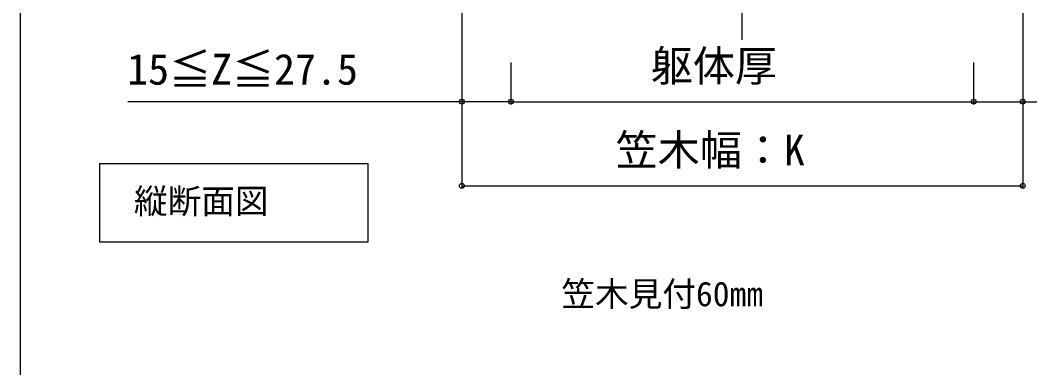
# Model space of a CAD drawing. Units: millimetres, scale not verified. Extents: x -875 to 875, y -1300 to 1294.
# Drawn here: x -875 to -515, y -725.7 to -601.7 of the extents above; entities that cross this region are included whole.
import ezdxf
from ezdxf.enums import TextEntityAlignment as Align

# ---------------------------------------------------------------- set-up
doc = ezdxf.new("R2010")
doc.units = ezdxf.units.MM
doc.header["$LTSCALE"] = 8
for name, color, linetype in [('0-1_USER1', 3, 'Continuous'), ('0-7_YKK_D', 6, 'Continuous'), ('0-8_YKK_ZWAK', 7, 'Continuous'), ('0-9_YSS_K', 3, 'Continuous')]:
    doc.layers.add(name, color=color, linetype=linetype)
doc.styles.add('ＭＳ ゴシック', font='')
doc.styles.get('ＭＳ ゴシック').set_extended_font_data('MS Gothic')

msp = doc.modelspace()

# ---------------------------------------------------------------- linework, layer by layer
at = {"layer": '0-1_USER1'}
msp.add_lwpolyline([(-846.602, -680.831), (-846.602, -652.831), (-751.022, -652.831), (-751.022, -680.831)], close=True, dxfattribs=at)
at = {"layer": '0-7_YKK_D'}
for p, q in [((-717.505, -526.756), (-717.505, -631.756)), ((-717.505, -526.756), (-717.505, -661.756)), ((-517.505, -526.756), (-517.505, -631.756)), ((-517.505, -526.756), (-517.505, -661.756)), ((-700.005, -616.756), (-700.005, -631.756)), ((-700.005, -616.756), (-700.005, -631.756)), ((-535.005, -616.756), (-535.005, -631.756)), ((-535.005, -616.756), (-535.005, -631.756)), ((-700.005, -630.756), (-535.005, -630.756)), ((-717.505, -660.756), (-517.505, -660.756))]:
    msp.add_line(p, q, dxfattribs=at)
for points in [[(-700.005, -630.756), (-717.505, -630.756), (-836.567, -630.756)], [(-535.005, -630.756), (-517.505, -630.756), (-398.442, -630.756)]]:
    msp.add_lwpolyline(points, dxfattribs=at)
for centre in [(-717.505, -630.756), (-700.005, -630.756), (-700.005, -630.756), (-535.005, -630.756), (-535.005, -630.756), (-517.505, -630.756), (-717.505, -660.756), (-517.505, -660.756)]:
    msp.add_circle(centre, 0.875, dxfattribs=at)
at = {"layer": '0-8_YKK_ZWAK'}
msp.add_line((-875, 1250), (-875, -1300), dxfattribs=at)
at = {"layer": '0-9_YSS_K'}
msp.add_line((-617.505, -608.756), (-617.505, -357.241), dxfattribs=at)

# ---------------------------------------------------------------- texts
at = {"layer": '0-1_USER1', "style": 'ＭＳ ゴシック'}
for s, p in [('縦断面図', (-834.432, -673.273)), ('笠木見付60㎜', (-682.023, -706.364))]:
    msp.add_text(s, height=8.798, dxfattribs=at).set_placement(p, align=Align.BOTTOM_LEFT)
at = {"layer": '0-7_YKK_D', "style": 'ＭＳ ゴシック'}
for s, p in [('15≦Z≦27.5', (-836.869, -627.989)), ('躯体厚', (-650.147, -626.796)), ('笠木幅：K', (-662.675, -656.796))]:
    msp.add_text(s, height=11, dxfattribs=at).set_placement(p, align=Align.BOTTOM_LEFT)

doc.saveas('drawing.dxf')
